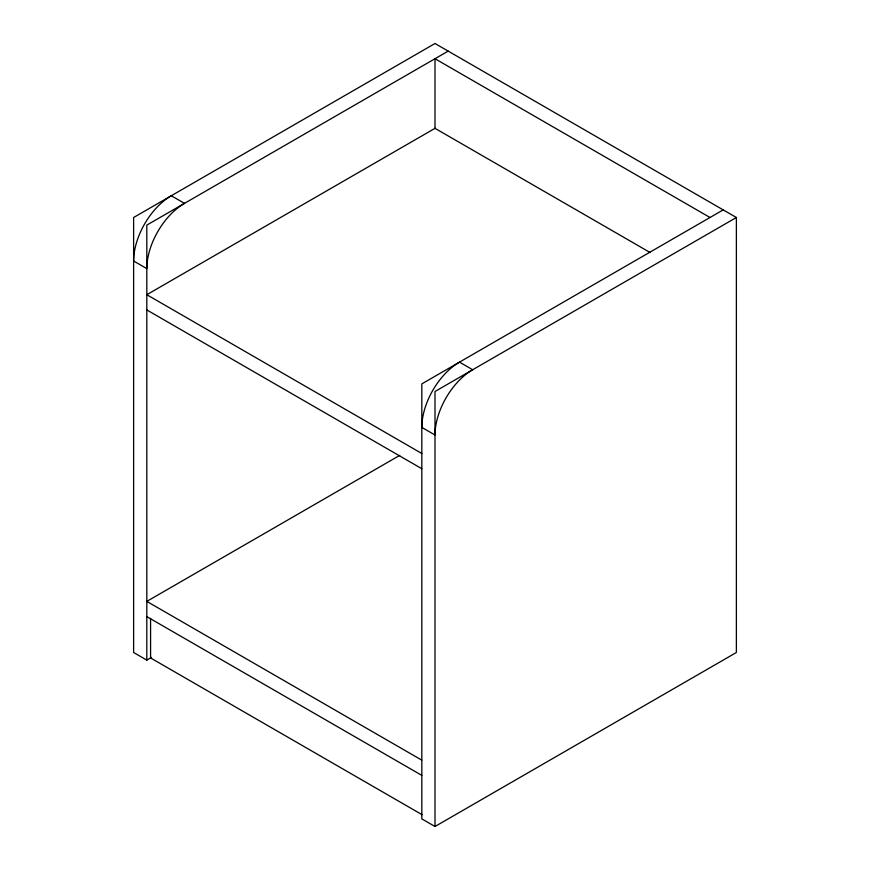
<?xml version="1.0" encoding="UTF-8"?>
<svg xmlns="http://www.w3.org/2000/svg" width="870" height="870" viewBox="0 0 870 870"><rect width="100%" height="100%" fill="white"/><g stroke="black" fill="none" stroke-linecap="round" stroke-linejoin="round"><path stroke-width="1.3" d="M448.18 51.112L146.812 225.112L146.812 660.112L151.521 657.394M435.239 128.194L146.812 294.712L421.819 453.487M723.187 209.887L421.819 383.887L421.819 818.887L435 826.5L736.379 652.5L736.379 217.5L435 43.5L133.621 217.5L133.621 652.5L146.812 660.112M736.379 217.5L435 391.5L435 826.5M399.711 455.38L146.812 601.387L421.819 760.162M710.007 217.5L435 58.725L435 128.325L650.064 252.496M146.812 309.938L421.819 468.712M146.812 616.612L421.819 775.387M422.059 814.679L150.575 657.938L150.575 618.396M184.483 203.362L171.292 195.75A53.277 30.755 -60 0 0 133.621 261L146.812 268.612A53.277 30.755 -60 0 1 184.483 203.362M472.671 369.75L459.49 362.137A53.277 30.755 -60 0 0 421.819 427.387L435 435A53.277 30.755 -60 0 1 472.671 369.75"/></g></svg>
